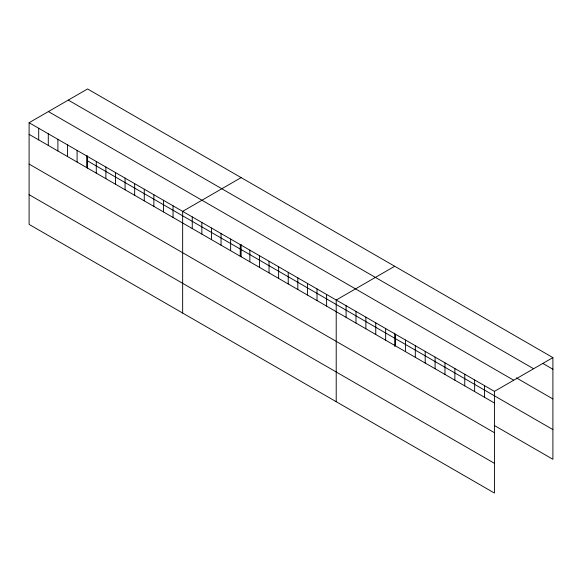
<?xml version="1.0" encoding="UTF-8"?>
<svg xmlns="http://www.w3.org/2000/svg" width="582" height="582" viewBox="0 0 582 582"><rect width="100%" height="100%" fill="white"/><g stroke="black" fill="none" stroke-linecap="round" stroke-linejoin="round"><path stroke-width="0.87" d="M29.1 122.715L494.424 391.366L494.424 493.049L29.1 224.397L29.1 122.715L87.576 88.951L552.9 357.603L552.9 459.285L494.329 425.471M241.137 177.605L182.653 211.368L182.653 313.051M394.691 266.265L336.214 300.028L336.214 401.704M494.424 391.366L552.9 357.603M543.013 363.532L552.9 369.243M68.283 100.097L533.599 368.748M516.387 377.878L552.9 398.954M48.401 111.577L513.717 380.228M87.576 160.916L552.9 429.567M29.1 134.355L494.424 402.999M29.1 164.066L494.424 432.717M29.1 194.679L494.424 463.33M484.53 385.655L484.53 397.295M474.643 379.951L474.643 391.584M464.756 374.241L464.756 385.873M454.869 368.53L454.869 380.17M444.983 362.819L444.983 374.459M435.096 357.115L435.096 368.748M425.202 351.404L425.202 363.037M415.315 345.693L415.315 357.333M405.428 339.99L405.428 351.623M395.542 334.279L395.542 345.912M394.691 333.122L394.691 346.334M385.655 328.568L385.655 340.208M375.761 322.857L375.761 334.497M365.874 317.154L365.874 328.786M355.988 311.443L355.988 323.075M346.101 305.732L346.101 317.372M326.611 294.485L326.611 306.117M317.015 288.941L317.015 300.581M307.42 283.405L307.42 295.038M297.824 277.861L297.824 289.494M288.228 272.318L288.228 283.958M278.625 266.782L278.625 278.414M269.03 261.238L269.03 272.871M259.434 255.694L259.434 267.334M249.838 250.158L249.838 261.791M241.137 244.469L241.137 256.778M240.242 244.615L240.242 256.255M230.639 239.078L230.639 250.711M221.044 233.535L221.044 245.168M211.448 227.991L211.448 239.631M201.852 222.455L201.852 234.088M192.256 216.911L192.256 228.544M173.058 205.832L173.058 217.464M163.462 200.288L163.462 211.921M153.866 194.744L153.866 206.384M144.271 189.208L144.271 200.841M134.668 183.665L134.668 195.305M125.072 178.128L125.072 189.761M115.476 172.585L115.476 184.218M105.88 167.041L105.88 178.681M96.277 161.505L96.277 173.138M87.576 155.816L87.576 168.125M86.682 155.961L86.682 167.594M77.086 150.418L77.086 162.058M67.49 144.882L67.49 156.514M57.894 139.338L57.894 150.971M48.291 133.795L48.291 145.435M38.696 128.258L38.696 139.891"/></g></svg>
